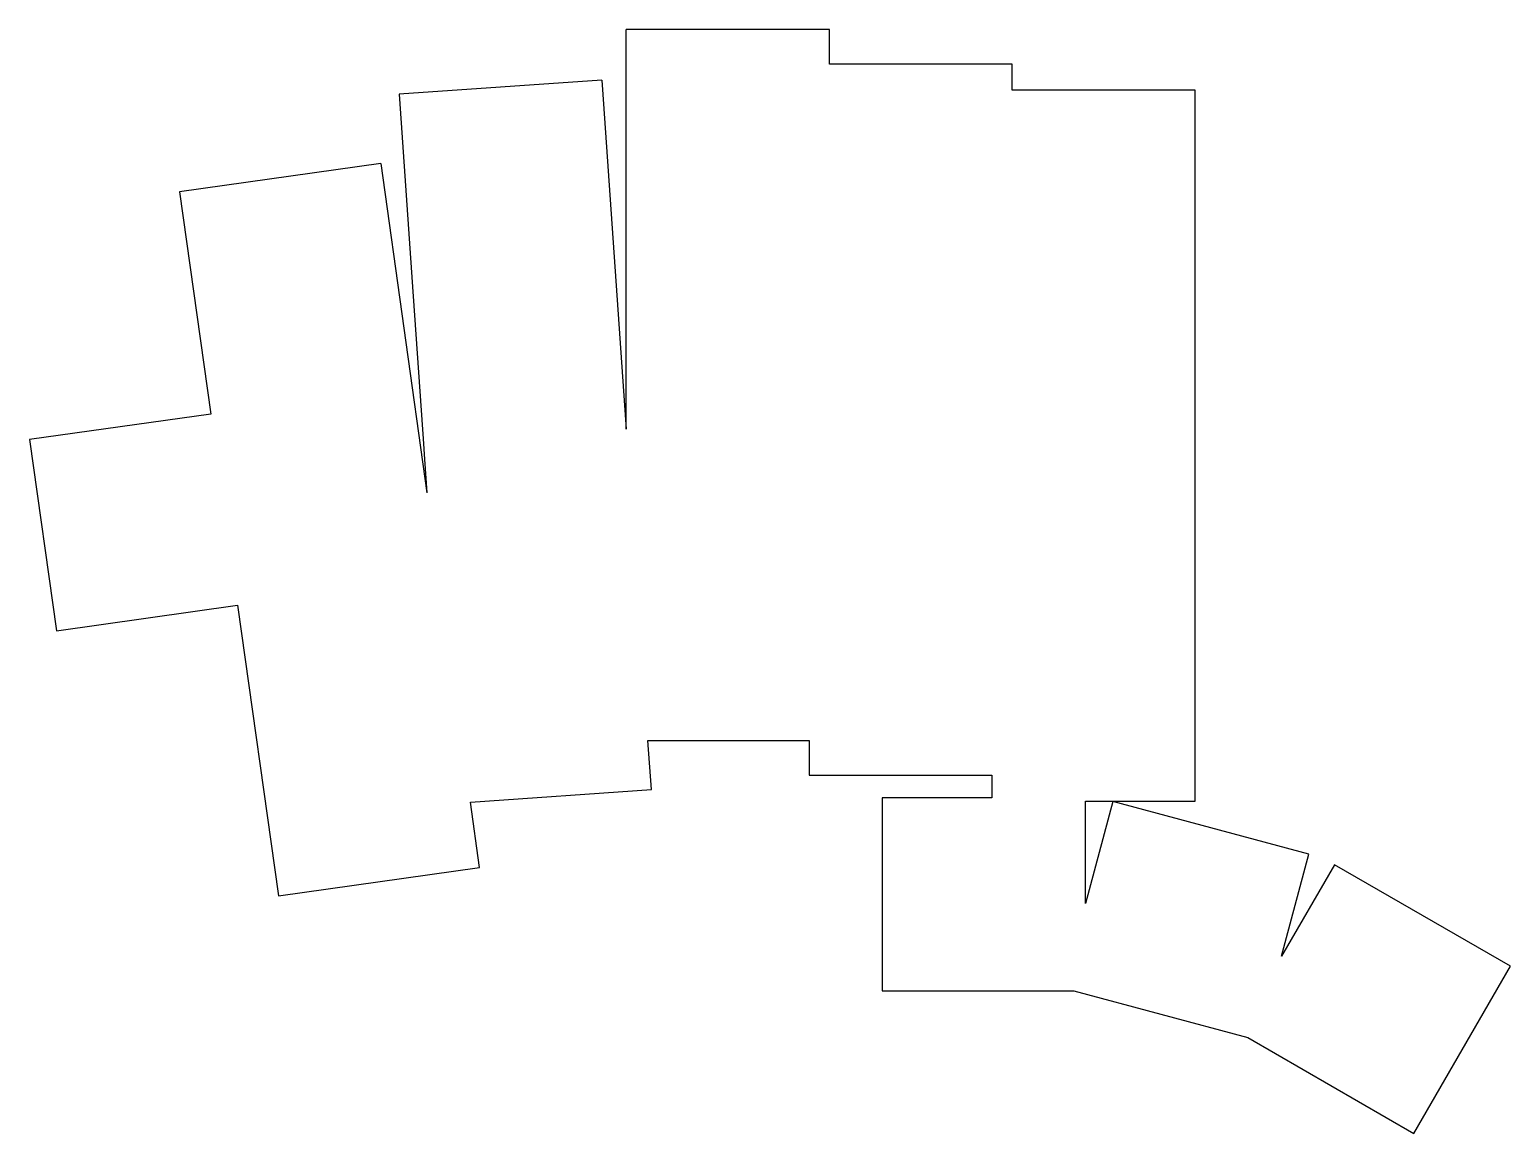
# Model space of a CAD drawing. Header units: millimetres. Extents: x 34 to 180, y -127 to -18.
import ezdxf

# ---------------------------------------------------------------- set-up
doc = ezdxf.new("R2010")
doc.units = ezdxf.units.MM

msp = doc.modelspace()

# ---------------------------------------------------------------- linework, layer by layer
at = {"linetype": 'CONTINUOUS'}
for p, q in [((92.77, -57.29), (92.77, -17.95)), ((112.77, -17.95), (92.77, -17.95)), ((112.77, -21.35), (112.77, -17.95)), ((130.77, -21.35), (112.77, -21.35)), ((130.77, -23.9), (130.77, -21.35)), ((90.36, -22.93), (70.41, -24.32)), ((90.36, -22.93), (92.77, -57.29)), ((70.41, -24.32), (71.74, -43.28)), ((148.77, -23.9), (130.77, -23.9)), ((148.77, -93.9), (148.77, -23.9)), ((68.6, -31.14), (48.79, -33.93)), ((68.6, -31.14), (73.16, -63.57)), ((48.79, -33.93), (51.87, -55.81)), ((71.74, -43.28), (72.78, -58.24)), ((51.87, -55.81), (34.04, -58.32)), ((72.78, -58.24), (72.92, -60.23)), ((34.04, -58.32), (36.69, -77.13)), ((72.92, -60.23), (73.16, -63.57)), ((36.69, -77.13), (54.51, -74.63)), ((54.51, -74.63), (58.53, -103.24)), ((95.25, -92.76), (94.91, -87.95)), ((94.91, -87.95), (110.77, -87.95)), ((110.77, -87.95), (110.77, -91.35)), ((110.77, -91.35), (128.77, -91.35)), ((128.77, -91.35), (128.77, -93.6)), ((77.43, -94), (95.25, -92.76)), ((78.34, -100.46), (77.43, -94)), ((128.77, -93.6), (117.97, -93.6)), ((117.97, -93.6), (117.97, -112.6)), ((137.97, -93.9), (148.77, -93.9)), ((137.97, -104), (137.97, -93.9)), ((140.66, -93.95), (137.97, -104)), ((159.98, -99.13), (140.66, -93.95)), ((58.53, -103.24), (78.34, -100.46)), ((157.28, -109.18), (159.98, -99.13)), ((162.49, -100.17), (157.28, -109.18)), ((179.81, -110.17), (162.49, -100.17)), ((170.31, -126.62), (179.81, -110.17)), ((117.97, -112.6), (136.83, -112.6)), ((136.83, -112.6), (153.97, -117.19)), ((153.97, -117.19), (170.31, -126.62))]:
    msp.add_line(p, q, dxfattribs=at)

doc.saveas('drawing.dxf')
